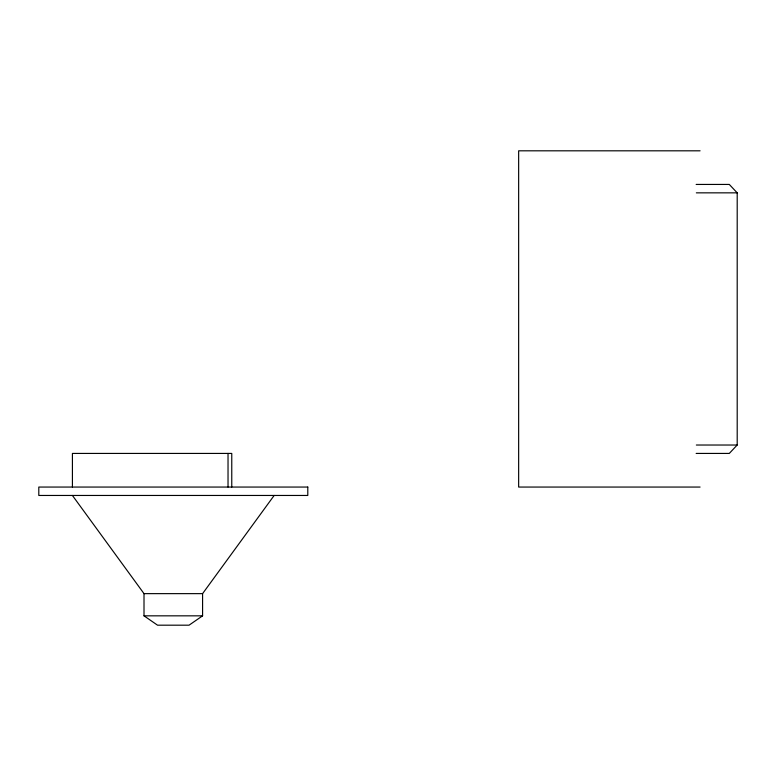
<?xml version="1.0" encoding="UTF-8"?>
<svg xmlns="http://www.w3.org/2000/svg" width="776" height="776" viewBox="0 0 776 776"><rect width="100%" height="100%" fill="white"/><g stroke="black" fill="none" stroke-linecap="round" stroke-linejoin="round"><path stroke-width="1.16" d="M72.42 495.457L144.006 593.64L144.006 615.834L157.538 625.184L189.053 625.184L202.584 615.834L202.584 593.64L274.161 495.457M696.15 184.436L729.294 184.436L737.2 192.846L737.2 445.026L729.294 453.426L696.15 453.426M700.078 150.816L518.649 150.816L518.649 487.056L700.078 487.056M696.344 192.846L737.2 192.846M696.344 445.026L737.2 445.026M144.006 593.64L202.584 593.64M144.006 615.834L202.584 615.834M231.762 487.056L231.762 453.426L72.42 453.426L72.42 487.056M228.028 453.426L228.028 487.056M307.791 487.056L38.8 487.056L38.8 495.457L307.791 495.457L307.791 487.056"/></g></svg>
